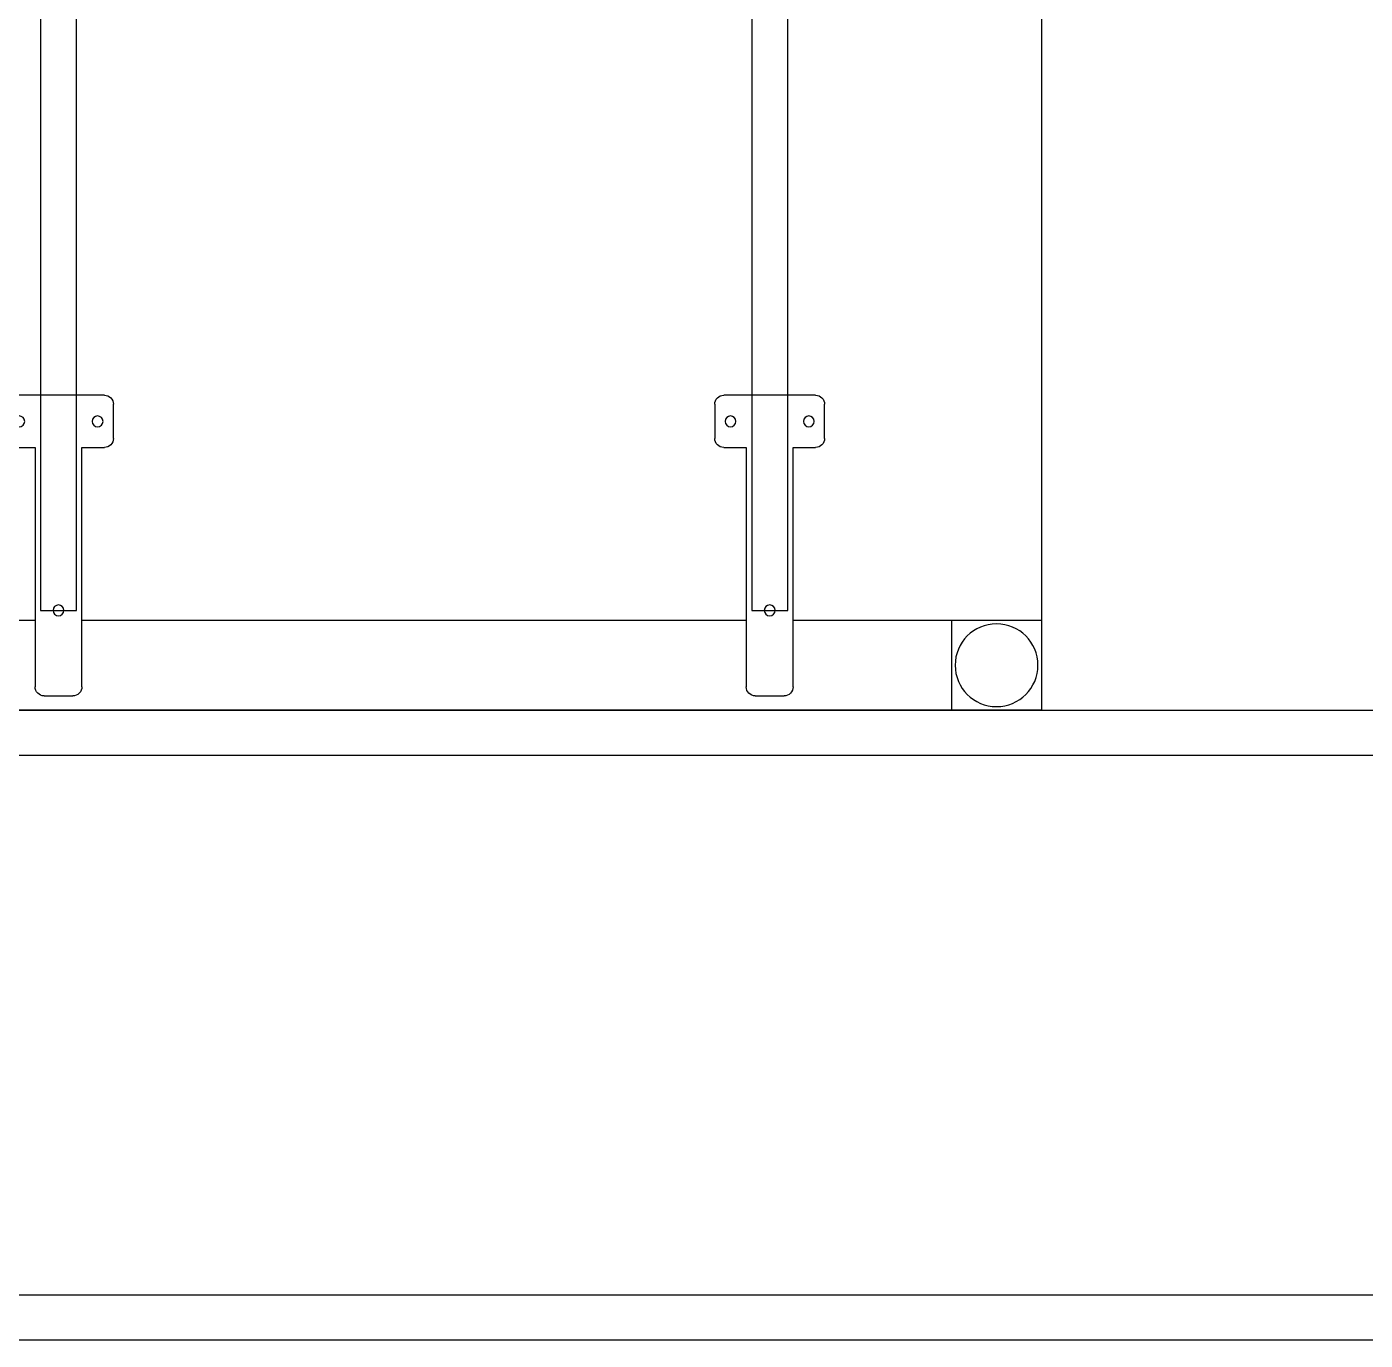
# Model space of a CAD drawing. Header units: millimetres. Extents: x 151130 to 215929, y 2134 to 34533.
# Drawn here: x 163916 to 164660, y 25683 to 26413 of the extents above; entities that cross this region are included whole.
import ezdxf

# ---------------------------------------------------------------- set-up
doc = ezdxf.new("R2010")
doc.units = ezdxf.units.MM
for name, color, linetype in [('2D', 7, 'Continuous'), ('MUEBLES', 8, 'Continuous'), ('OH CUBIERTA', 3, 'Continuous')]:
    doc.layers.add(name, color=color, linetype=linetype)

# ---------------------------------------------------------------- blocks, each defined once
blk = doc.blocks.new('CUR25.15070')
at = {"layer": 'OH CUBIERTA'}
blk.add_lwpolyline([(0, 0), (0, 700), (1500, 700), (1500, 0)], close=True, dxfattribs=at)
blk = doc.blocks.new('SP.LI.5LTD.140')
at = {"layer": '2D'}
for p, q in [((5, -697), (5, 697)), ((5, 697), (55, 697)), ((55, 697), (55, 559)), ((55, 647), (5, 647)), ((156, 576.5), (175, 576.5)), ((151, 559), (151, 571.5)), ((180, 571.5), (180, 520.5)), ((18, 559), (151, 559)), ((13, 538), (13, 554)), ((151, 533), (18, 533)), ((55, 533), (55, 164)), ((151, 520.5), (151, 533)), ((175, 515.5), (156, 515.5)), ((156, 181.5), (175, 181.5)), ((151, 164), (151, 176.5)), ((180, 176.5), (180, 125.5)), ((18, 164), (151, 164)), ((13, 143), (13, 159)), ((151, 138), (18, 138)), ((55, 138), (55, -138)), ((151, 125.5), (151, 138)), ((175, 120.5), (156, 120.5)), ((151, -125.5), (151, -138)), ((175, -120.5), (156, -120.5)), ((180, -176.5), (180, -125.5)), ((151, -138), (18, -138)), ((13, -143), (13, -159)), ((18, -164), (151, -164)), ((55, -164), (55, -533)), ((151, -164), (151, -176.5)), ((156, -181.5), (175, -181.5)), ((175, -515.5), (156, -515.5)), ((151, -520.5), (151, -533)), ((180, -571.5), (180, -520.5)), ((151, -533), (18, -533)), ((13, -538), (13, -554)), ((18, -559), (151, -559)), ((55, -559), (55, -697)), ((151, -559), (151, -571.5)), ((156, -576.5), (175, -576.5)), ((55, -647), (5, -647)), ((55, -697), (5, -697))]:
    blk.add_line(p, q, dxfattribs=at)
at = {"layer": '2D', "extrusion": (0, 0, -1)}
for centre, major_axis, start_param, end_param in [((30, 672), (-16.26, 16.26), 0.785398, 7.068583), ((156, -125.5), (-3.54, 3.54), 5.497787, 7.068583), ((165.5, -129.25), (2.12, 2.12), 2.356194490192319, 8.639379797371905), ((175, -125.5), (3.54, 3.54), -0.785398, 0.785398), ((18, -143), (-3.54, 3.54), 5.497787, 7.068583), ((60.5, -151), (2.12, 2.12), 2.356194490192319, 8.639379797371905), ((18, -159), (3.54, 3.54), 2.356194, 3.926991), ((165.5, -172.75), (2.12, 2.12), 2.356194490192319, 8.639379797371905), ((156, -176.5), (3.54, 3.54), 2.356194, 3.926991), ((175, -176.5), (-3.54, 3.54), 2.356194, 3.926991), ((156, -520.5), (-3.54, 3.54), 5.497787, 7.068583), ((175, -520.5), (3.54, 3.54), -0.785398, 0.785398), ((165.5, -524.25), (2.12, 2.12), 2.356194490192319, 8.639379797371905), ((18, -538), (-3.54, 3.54), 5.497787, 7.068583), ((60.5, -546), (2.12, 2.12), 2.356194490192319, 8.639379797371905), ((18, -554), (3.54, 3.54), 2.356194, 3.926991), ((165.5, -567.75), (2.12, 2.12), 2.356194490192319, 8.639379797371905), ((156, -571.5), (3.54, 3.54), 2.356194, 3.926991), ((175, -571.5), (-3.54, 3.54), 2.356194, 3.926991), ((30, -672), (16.26, 16.26), -0.785398, 5.497787)]:
    blk.add_ellipse(centre, major_axis=major_axis, ratio=1, start_param=start_param, end_param=end_param, dxfattribs=at)
at = {"layer": '2D'}
for centre, major_axis, start_param, end_param in [((156, 571.5), (-3.54, 3.54), -0.785398, 0.785398), ((175, 571.5), (3.54, 3.54), 5.497787, 7.068583), ((165.5, 567.75), (-2.12, 2.12), -0.785398, 5.497787), ((18, 554), (-3.54, 3.54), -0.785398, 0.785398), ((60.5, 546), (-2.12, 2.12), -0.785398, 5.497787), ((18, 538), (3.54, 3.54), 2.356194, 3.926991), ((156, 520.5), (3.54, 3.54), 2.356194, 3.926991), ((165.5, 524.25), (-2.12, 2.12), -0.785398, 5.497787), ((175, 520.5), (-3.54, 3.54), 2.356194, 3.926991), ((156, 176.5), (-3.54, 3.54), -0.785398, 0.785398), ((175, 176.5), (3.54, 3.54), 5.497787, 7.068583), ((165.5, 172.75), (-2.12, 2.12), -0.785398, 5.497787), ((18, 159), (-3.54, 3.54), -0.785398, 0.785398), ((60.5, 151), (-2.12, 2.12), -0.785398, 5.497787), ((18, 143), (3.54, 3.54), 2.356194, 3.926991), ((165.5, 129.25), (-2.12, 2.12), -0.785398, 5.497787), ((156, 125.5), (3.54, 3.54), 2.356194, 3.926991), ((175, 125.5), (-3.54, 3.54), 2.356194, 3.926991)]:
    blk.add_ellipse(centre, major_axis=major_axis, ratio=1, start_param=start_param, end_param=end_param, dxfattribs=at)
blk = doc.blocks.new('B4')
at = {"layer": 'MUEBLES'}
for points in [[(-2944.5, -864), (-1530.5, -864), (-1530.5, -844), (-2944.5, -844)], [(-2944.5, -1259), (-1530.5, -1259), (-1530.5, -1239), (-2944.5, -1239)]]:
    blk.add_lwpolyline(points, close=True, dxfattribs=at)
blk.add_blockref('SP.LI.5LTD.140', (-3005, -703))
at = {"layer": 'OH CUBIERTA'}
blk.add_blockref('CUR25.15070', (-3000, -1400), dxfattribs=at)

msp = doc.modelspace()

# ---------------------------------------------------------------- linework, layer by layer
at = {"layer": 'MUEBLES'}
for points in [[(163279.88, 26033.22), (167604.88, 26033.22), (167604.88, 25683.22), (163279.88, 25683.22)], [(163304.88, 26008.22), (167579.88, 26008.22), (167579.88, 25708.22), (163304.88, 25708.22)]]:
    msp.add_lwpolyline(points, close=True, dxfattribs=at)

# ---------------------------------------------------------------- block references
at = {"color": 5, "rotation": 90}
msp.add_blockref('B4', (163079.88, 29033.22), dxfattribs=at)

doc.saveas('drawing.dxf')
